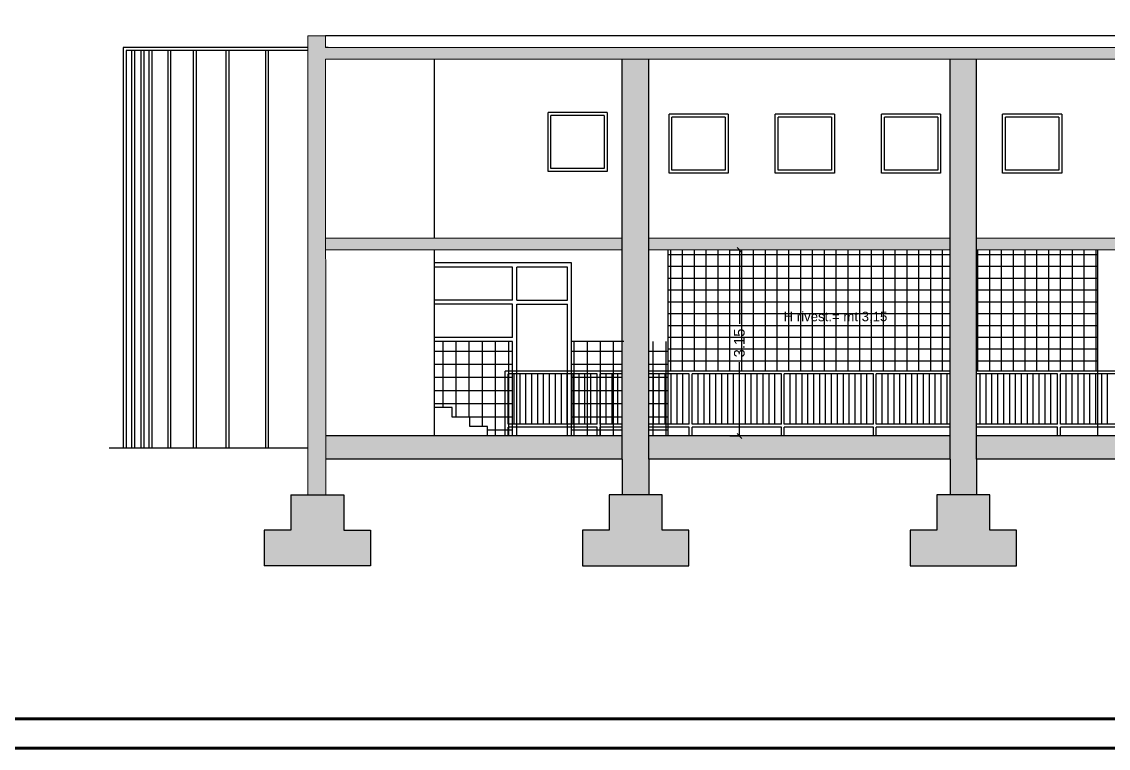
# Model space of a CAD drawing. Header units: millimetres. Extents: x 1769 to 2783, y -1222 to -971.
# Drawn here: x 2692.97 to 2711.38, y -1017.59 to -1005.28 of the extents above; entities that cross this region are included whole.
import ezdxf

# ---------------------------------------------------------------- set-up
doc = ezdxf.new("R2010")
doc.units = ezdxf.units.MM
for name, pattern in [('234A', [2, 1.5, -0.5]), ('ACAD_ISO10W100', [18, 12, -3, 0, -3]), ('CONTINUA', [0])]:
    doc.linetypes.add(name, pattern=pattern)
for name, color, linetype in [('ARREDI', 8, 'Continuous'), ('FINESTRE', 1, 'Continuous'), ('IMPIANTO SPORTIVO SC', 7, '234A'), ('LINEE SEZ', 7, 'ACAD_ISO10W100'), ('parapetto', 252, 'Continuous'), ('quote', 6, 'Continuous'), ('RETINI', 8, 'Continuous'), ('scritte', 240, 'Continuous')]:
    doc.layers.add(name, color=color, linetype=linetype)
doc.styles.add('ARIAL', font='arial.ttf')
doc.dimstyles.new('1a100', dxfattribs={"dimtxt": 0.18, "dimasz": 0.08, "dimexe": 0.01, "dimexo": 0.0625, "dimgap": 0.09, "dimtad": 0, "dimzin": 0, "dimdsep": 46, "dimtxsty": 'ARIAL', "dimblk": 'OBLIQUE', "dimcen": 0.08, "dimclrd": 1, "dimclre": 1, "dimadec": 0, "dimazin": 0, "dimtfac": 1, "dimtofl": 0, "dimtmove": 0, "dimatfit": 1, "dimfxl": 1, "dimtolj": 1, "dimtzin": 0, "dimarcsym": 0})
pattern_1 = [(0, (2610.09822, -1053.0856), (0, 0.22225), []), (90, (2610.09822, -1053.0856), (-0.22225, 1e-17), [])]

# ---------------------------------------------------------------- blocks, each defined once
blk = doc.blocks.new('_Oblique')
at = {"color": 0, "linetype": 'ByBlock', "lineweight": -2}
blk.add_line((-0.5, -0.5), (0.5, 0.5), dxfattribs=at)
blk = doc.blocks.new('*D58')
at = {"layer": 'Defpoints', "color": 0, "lineweight": 60, "ltscale": 0.2, "transparency": 16777216}
for p in [(2704.903, -1009.146), (2704.903, -1012.296), (2705.128, -1012.296)]:
    blk.add_point(p, dxfattribs=at)
at = {"layer": 'quote', "color": 1, "lineweight": -2, "ltscale": 0.2, "transparency": 16777216}
for p, q in [((2704.965, -1009.146), (2705.138, -1009.146)), ((2705.128, -1009.146), (2705.128, -1010.397)), ((2705.128, -1012.296), (2705.128, -1011.046)), ((2704.965, -1012.296), (2705.138, -1012.296))]:
    blk.add_line(p, q, dxfattribs=at)
at = {"layer": 'quote', "color": 1, "lineweight": -2, "ltscale": 0.2, "transparency": 16777216, "xscale": 0.08, "yscale": 0.08, "zscale": 0.08}
for p, rotation in [((2705.128, -1009.146), 90), ((2705.128, -1012.296), 270)]:
    blk.add_blockref('_Oblique', p, dxfattribs=dict(at, rotation=rotation))
at = {"layer": 'quote', "color": 0, "ltscale": 0.2, "transparency": 16777216, "insert": (2705.128, -1010.721), "char_height": 0.18, "attachment_point": 5, "rotation": 90, "style": 'ARIAL'}
blk.add_mtext('\\A1;3.15', dxfattribs=at)

msp = doc.modelspace()

# ---------------------------------------------------------------- hatches: boundary and pattern name
at = {"layer": 'ARREDI', "ltscale": 0.2}
h = msp.add_hatch(dxfattribs=at)
h.set_pattern_fill('ANSI37', color=254, scale=0.063, angle=45, style=0)
h.set_pattern_definition([(90, (2042.08472, -1080.231), (-0.200025, 4e-17), []), (180, (2042.08472, -1080.231), (-4e-17, -0.200025), [])])
h.paths.add_polyline_path([(2708.696, -1009.146), (2703.921, -1009.146), (2703.921, -1010.696), (2703.921, -1011.196), (2708.696, -1011.196)])
h.paths.add_polyline_path([(2711.198, -1009.146), (2709.146, -1009.146), (2709.146, -1011.196), (2711.198, -1011.196), (2711.198, -1010.696)])
h.paths.add_polyline_path([(2714.648, -1009.146), (2712.198, -1009.146), (2712.198, -1010.696), (2712.198, -1011.196), (2714.648, -1011.196), (2714.648, -1010.696), (2713.095, -1010.696), (2713.095, -1009.996), (2714.648, -1009.996)])
h.paths.add_polyline_path([(2717.392, -1009.146), (2715.098, -1009.146), (2715.098, -1009.996), (2716.495, -1009.996), (2716.495, -1010.696), (2715.098, -1010.696), (2715.098, -1011.196), (2717.392, -1011.196), (2717.392, -1010.696)])
h.paths.add_polyline_path([(2720.313, -1009.146), (2718.392, -1009.146), (2718.392, -1010.696), (2718.392, -1011.196), (2720.313, -1011.196)])
h.paths.add_polyline_path([(2725.651, -1009.146), (2720.763, -1009.146), (2720.763, -1011.196), (2725.651, -1011.196)])
at = {"layer": 'RETINI', "ltscale": 0.2}
for points in [[(2698.118, -1005.916), (2731.437, -1005.916), (2731.437, -1012.691), (2731.437, -1013.294), (2731.745, -1013.294), (2731.745, -1005.516), (2731.437, -1005.516), (2731.437, -1005.716), (2698.118, -1005.716), (2698.118, -1005.516), (2697.818, -1005.516), (2697.818, -1013.294), (2698.126, -1013.294), (2698.126, -1012.691)], [(2698.88, -1013.894), (2698.43, -1013.894), (2698.43, -1013.294), (2697.53, -1013.294), (2697.53, -1013.894), (2697.08, -1013.894), (2697.08, -1014.494), (2698.88, -1014.494)], [(2704.27, -1013.894), (2703.82, -1013.894), (2703.82, -1013.294), (2702.92, -1013.294), (2702.92, -1013.894), (2702.47, -1013.894), (2702.47, -1014.494), (2704.27, -1014.494)], [(2709.821, -1013.894), (2709.371, -1013.894), (2709.371, -1013.294), (2708.471, -1013.294), (2708.471, -1013.894), (2708.021, -1013.894), (2708.021, -1014.494), (2709.821, -1014.494)]]:
    msp.add_hatch(color=251, dxfattribs=at).paths.add_polyline_path(points)
for points in [[(2703.595, -1005.916), (2703.145, -1005.916), (2703.145, -1012.691), (2703.145, -1013.294), (2703.595, -1013.294), (2703.595, -1012.691)], [(2709.146, -1005.916), (2708.696, -1005.916), (2708.696, -1012.691), (2708.696, -1013.294), (2709.146, -1013.294), (2709.146, -1012.691)], [(2703.145, -1008.946), (2698.122, -1008.946), (2698.122, -1009.146), (2703.145, -1009.146)], [(2708.696, -1008.946), (2703.595, -1008.946), (2703.595, -1009.146), (2708.696, -1009.146)], [(2714.648, -1008.946), (2709.146, -1008.946), (2709.146, -1009.146), (2714.648, -1009.146)], [(2703.145, -1012.296), (2702.887, -1012.296), (2698.125, -1012.296), (2698.126, -1012.691), (2703.145, -1012.691)], [(2708.696, -1012.296), (2703.595, -1012.296), (2703.595, -1012.691), (2708.696, -1012.691)], [(2714.648, -1012.296), (2709.146, -1012.296), (2709.146, -1012.691), (2714.648, -1012.691)]]:
    msp.add_hatch(color=251, dxfattribs=at).paths.add_polyline_path(points, flags=17)
h = msp.add_hatch(dxfattribs=at)
h.set_pattern_fill('NET', color=254, scale=0.07, style=0)
h.set_pattern_definition(pattern_1)
h.paths.add_polyline_path([(2701.287, -1010.696), (2699.963, -1010.696), (2699.963, -1011.816), (2700.263, -1011.816), (2700.263, -1011.976), (2700.563, -1011.976), (2700.563, -1012.136), (2700.863, -1012.136), (2700.863, -1012.296), (2701.287, -1012.296)])
h = msp.add_hatch(dxfattribs=at)
h.set_pattern_fill('NET', color=254, scale=0.07, style=0)
h.set_pattern_definition(pattern_1)
h.paths.add_polyline_path([(2703.145, -1012.296), (2703.145, -1010.696), (2702.287, -1010.696), (2702.287, -1012.296)])
h.paths.add_polyline_path([(2703.595, -1010.696), (2703.595, -1012.296), (2703.921, -1012.296), (2703.921, -1010.696)])

# ---------------------------------------------------------------- linework, layer by layer
at = {"layer": 'FINESTRE', "color": 1, "linetype": 'ByBlock'}
for p, q in [((2731.437, -1005.516), (2698.118, -1005.516)), ((2697.818, -1005.716), (2694.691, -1005.716)), ((2694.691, -1005.716), (2694.691, -1012.496)), ((2694.741, -1005.766), (2694.741, -1012.496)), ((2697.818, -1005.766), (2694.741, -1005.766)), ((2694.833, -1005.766), (2694.833, -1012.496)), ((2694.883, -1005.766), (2694.883, -1012.496)), ((2694.991, -1005.766), (2694.991, -1012.496)), ((2695.041, -1005.766), (2695.041, -1012.496)), ((2695.125, -1005.766), (2695.125, -1012.496)), ((2695.175, -1005.766), (2695.175, -1012.496)), ((2695.446, -1005.766), (2695.446, -1012.496)), ((2695.496, -1005.766), (2695.496, -1012.496)), ((2695.879, -1005.766), (2695.879, -1012.496)), ((2695.929, -1005.766), (2695.929, -1012.496)), ((2696.432, -1005.766), (2696.432, -1012.496)), ((2696.482, -1005.766), (2696.482, -1012.496)), ((2697.1, -1005.766), (2697.1, -1012.496)), ((2697.15, -1005.766), (2697.15, -1012.496)), ((2699.963, -1008.946), (2699.963, -1005.916)), ((2701.887, -1007.816), (2701.887, -1006.816)), ((2702.887, -1006.816), (2701.887, -1006.816)), ((2702.837, -1006.866), (2701.937, -1006.866)), ((2701.937, -1007.766), (2701.937, -1006.866)), ((2702.837, -1006.866), (2702.837, -1007.766)), ((2702.887, -1006.816), (2702.887, -1007.816)), ((2703.937, -1007.846), (2703.937, -1006.846)), ((2704.937, -1006.846), (2703.937, -1006.846)), ((2704.887, -1006.896), (2703.987, -1006.896)), ((2703.987, -1007.796), (2703.987, -1006.896)), ((2704.887, -1006.896), (2704.887, -1007.796)), ((2704.937, -1006.846), (2704.937, -1007.846)), ((2705.737, -1007.846), (2705.737, -1006.846)), ((2706.737, -1006.846), (2705.737, -1006.846)), ((2706.687, -1006.896), (2705.787, -1006.896)), ((2705.787, -1007.796), (2705.787, -1006.896)), ((2706.687, -1006.896), (2706.687, -1007.796)), ((2706.737, -1006.846), (2706.737, -1007.846)), ((2707.537, -1007.846), (2707.537, -1006.846)), ((2708.537, -1006.846), (2707.537, -1006.846)), ((2708.487, -1006.896), (2707.587, -1006.896)), ((2707.587, -1007.796), (2707.587, -1006.896)), ((2708.487, -1006.896), (2708.487, -1007.796)), ((2708.537, -1006.846), (2708.537, -1007.846)), ((2709.587, -1007.846), (2709.587, -1006.846)), ((2710.587, -1006.846), (2709.587, -1006.846)), ((2710.537, -1006.896), (2709.637, -1006.896)), ((2709.637, -1007.796), (2709.637, -1006.896)), ((2710.537, -1006.896), (2710.537, -1007.796)), ((2710.587, -1006.846), (2710.587, -1007.846)), ((2702.887, -1007.816), (2701.887, -1007.816)), ((2702.837, -1007.766), (2701.937, -1007.766)), ((2704.937, -1007.846), (2703.937, -1007.846)), ((2704.887, -1007.796), (2703.987, -1007.796)), ((2706.737, -1007.846), (2705.737, -1007.846)), ((2706.687, -1007.796), (2705.787, -1007.796)), ((2708.537, -1007.846), (2707.537, -1007.846)), ((2708.487, -1007.796), (2707.587, -1007.796)), ((2710.587, -1007.846), (2709.587, -1007.846)), ((2710.537, -1007.796), (2709.637, -1007.796)), ((2699.963, -1012.296), (2699.963, -1009.146)), ((2703.921, -1010.696), (2703.921, -1009.146)), ((2711.198, -1009.996), (2711.198, -1009.146)), ((2711.198, -1010.696), (2711.198, -1009.146)), ((2702.287, -1009.366), (2699.963, -1009.366)), ((2702.287, -1009.366), (2699.963, -1009.366)), ((2702.287, -1012.296), (2702.287, -1009.366)), ((2701.287, -1009.436), (2699.963, -1009.436)), ((2701.287, -1009.436), (2699.963, -1009.436)), ((2701.287, -1009.996), (2701.287, -1009.436)), ((2701.287, -1009.996), (2701.287, -1009.436)), ((2701.357, -1009.996), (2701.357, -1009.436)), ((2702.217, -1009.436), (2701.357, -1009.436)), ((2701.357, -1009.996), (2701.357, -1009.436)), ((2702.217, -1009.436), (2701.357, -1009.436)), ((2702.217, -1009.996), (2702.217, -1009.436)), ((2702.217, -1009.996), (2702.217, -1009.436)), ((2701.287, -1009.996), (2699.963, -1009.996)), ((2701.287, -1009.996), (2699.963, -1009.996)), ((2701.287, -1009.996), (2699.963, -1009.996)), ((2701.287, -1009.996), (2699.963, -1009.996)), ((2701.287, -1009.996), (2699.963, -1009.996)), ((2701.287, -1010.066), (2699.963, -1010.066)), ((2701.287, -1010.626), (2701.287, -1010.066)), ((2701.357, -1009.996), (2702.217, -1009.996)), ((2701.357, -1009.996), (2702.217, -1009.996)), ((2701.357, -1009.996), (2702.217, -1009.996)), ((2701.357, -1010.066), (2702.217, -1010.066)), ((2701.357, -1012.296), (2701.357, -1010.066)), ((2702.217, -1012.296), (2702.217, -1010.066)), ((2701.287, -1010.626), (2699.963, -1010.626)), ((2701.287, -1010.696), (2699.963, -1010.696)), ((2701.287, -1012.296), (2701.287, -1010.696)), ((2703.921, -1012.296), (2703.921, -1010.696)), ((2711.198, -1012.296), (2711.198, -1010.696)), ((2711.198, -1012.296), (2711.198, -1010.696)), ((2700.263, -1011.816), (2699.963, -1011.816)), ((2700.263, -1011.816), (2699.963, -1011.816)), ((2700.263, -1011.976), (2700.263, -1011.816)), ((2700.263, -1011.976), (2700.263, -1011.816)), ((2700.563, -1011.976), (2700.263, -1011.976)), ((2700.563, -1011.976), (2700.263, -1011.976)), ((2700.563, -1012.136), (2700.563, -1011.976)), ((2700.563, -1012.136), (2700.563, -1011.976)), ((2700.863, -1012.136), (2700.563, -1012.136)), ((2700.863, -1012.136), (2700.563, -1012.136)), ((2700.863, -1012.296), (2700.863, -1012.136)), ((2700.863, -1012.296), (2700.863, -1012.136))]:
    msp.add_line(p, q, dxfattribs=at)
at = {"layer": 'IMPIANTO SPORTIVO SC', "color": 1, "linetype": 'ByBlock'}
msp.add_line((2698.165, -1005.716), (2698.118, -1005.716), dxfattribs=at)
at = {"layer": 'LINEE SEZ', "color": 3, "linetype": 'ByBlock', "lineweight": 0, "ltscale": 0.2}
for p, q in [((2697.818, -1012.496), (2697.818, -1005.516)), ((2697.818, -1005.516), (2698.118, -1005.516)), ((2697.818, -1013.294), (2697.818, -1005.516)), ((2698.118, -1005.716), (2698.118, -1005.516)), ((2698.118, -1005.716), (2731.437, -1005.716)), ((2698.126, -1012.691), (2698.118, -1005.916)), ((2698.118, -1005.916), (2731.437, -1005.916)), ((2698.118, -1008.946), (2703.145, -1008.946)), ((2703.595, -1008.946), (2708.696, -1008.946)), ((2709.146, -1008.946), (2714.648, -1008.946)), ((2698.118, -1009.146), (2703.145, -1009.146)), ((2703.595, -1009.146), (2708.696, -1009.146)), ((2709.146, -1009.146), (2714.648, -1009.146)), ((2703.145, -1012.296), (2702.887, -1012.296)), ((2702.887, -1012.296), (2702.887, -1012.296)), ((2702.887, -1012.296), (2703.145, -1012.296)), ((2698.126, -1013.294), (2698.126, -1012.691))]:
    msp.add_line(p, q, dxfattribs=at)
at = {"layer": 'LINEE SEZ', "color": 3, "linetype": 'ByBlock'}
for p, q in [((2703.145, -1012.691), (2703.145, -1005.916)), ((2703.595, -1012.691), (2703.595, -1005.916)), ((2708.696, -1012.691), (2708.696, -1005.916)), ((2709.146, -1012.691), (2709.146, -1005.916)), ((2703.145, -1012.296), (2698.125, -1012.296)), ((2708.696, -1012.296), (2703.595, -1012.296)), ((2714.648, -1012.296), (2709.146, -1012.296)), ((2694.453, -1012.496), (2697.818, -1012.496)), ((2703.145, -1012.691), (2698.126, -1012.691)), ((2702.229, -1012.691), (2698.887, -1012.691)), ((2703.145, -1012.691), (2703.145, -1013.294)), ((2708.696, -1012.691), (2703.595, -1012.691)), ((2703.595, -1012.691), (2703.595, -1013.294)), ((2708.696, -1012.691), (2708.696, -1013.294)), ((2714.648, -1012.691), (2709.146, -1012.691)), ((2709.146, -1012.691), (2709.146, -1013.294)), ((2697.53, -1013.294), (2698.43, -1013.294)), ((2697.53, -1013.294), (2697.53, -1013.894)), ((2698.43, -1013.294), (2698.43, -1013.894)), ((2703.82, -1013.294), (2702.92, -1013.294)), ((2702.92, -1013.294), (2702.92, -1013.894)), ((2703.82, -1013.894), (2703.82, -1013.294)), ((2709.371, -1013.294), (2708.471, -1013.294)), ((2708.471, -1013.294), (2708.471, -1013.894)), ((2709.371, -1013.894), (2709.371, -1013.294)), ((2697.53, -1013.894), (2697.08, -1013.894)), ((2697.08, -1013.894), (2697.08, -1014.494)), ((2698.43, -1013.894), (2698.88, -1013.894)), ((2698.88, -1013.894), (2698.88, -1014.494)), ((2702.92, -1013.894), (2702.47, -1013.894)), ((2702.47, -1013.894), (2702.47, -1014.494)), ((2704.27, -1013.894), (2703.82, -1013.894)), ((2704.27, -1014.494), (2704.27, -1013.894)), ((2708.471, -1013.894), (2708.021, -1013.894)), ((2708.021, -1013.894), (2708.021, -1014.494)), ((2709.821, -1013.894), (2709.371, -1013.894)), ((2709.821, -1014.494), (2709.821, -1013.894)), ((2698.88, -1014.494), (2697.08, -1014.494)), ((2702.47, -1014.494), (2704.27, -1014.494)), ((2708.021, -1014.494), (2709.821, -1014.494))]:
    msp.add_line(p, q, dxfattribs=at)
at = {"layer": 'parapetto', "color": 6, "linetype": 'ByBlock'}
for p, q in [((2703.145, -1011.196), (2701.163, -1011.196)), ((2701.163, -1012.296), (2701.163, -1011.196)), ((2708.696, -1011.196), (2703.595, -1011.196)), ((2714.648, -1011.196), (2709.146, -1011.196)), ((2702.722, -1011.246), (2701.213, -1011.246)), ((2701.213, -1012.096), (2701.213, -1011.246)), ((2701.313, -1012.096), (2701.313, -1011.246)), ((2701.413, -1012.096), (2701.413, -1011.246)), ((2701.513, -1012.096), (2701.513, -1011.246)), ((2701.613, -1012.096), (2701.613, -1011.246)), ((2701.713, -1012.096), (2701.713, -1011.246)), ((2701.813, -1012.096), (2701.813, -1011.246)), ((2701.913, -1012.096), (2701.913, -1011.246)), ((2702.013, -1012.096), (2702.013, -1011.246)), ((2702.113, -1012.096), (2702.113, -1011.246)), ((2702.213, -1012.096), (2702.213, -1011.246)), ((2702.313, -1012.096), (2702.313, -1011.246)), ((2702.413, -1012.096), (2702.413, -1011.246)), ((2702.513, -1012.096), (2702.513, -1011.246)), ((2702.613, -1012.096), (2702.613, -1011.246)), ((2702.722, -1012.096), (2702.722, -1011.246)), ((2703.145, -1011.246), (2702.772, -1011.246)), ((2702.772, -1012.096), (2702.772, -1011.246)), ((2702.872, -1012.096), (2702.872, -1011.246)), ((2702.972, -1012.096), (2702.972, -1011.246)), ((2703.072, -1012.096), (2703.072, -1011.246)), ((2704.28, -1011.246), (2703.595, -1011.246)), ((2703.672, -1012.096), (2703.672, -1011.246)), ((2703.772, -1012.096), (2703.772, -1011.246)), ((2703.872, -1012.096), (2703.872, -1011.246)), ((2703.972, -1012.096), (2703.972, -1011.246)), ((2704.072, -1012.096), (2704.072, -1011.246)), ((2704.172, -1012.096), (2704.172, -1011.246)), ((2704.28, -1012.096), (2704.28, -1011.246)), ((2705.839, -1011.246), (2704.33, -1011.246)), ((2704.33, -1012.096), (2704.33, -1011.246)), ((2704.43, -1012.096), (2704.43, -1011.246)), ((2704.53, -1012.096), (2704.53, -1011.246)), ((2704.63, -1012.096), (2704.63, -1011.246)), ((2704.73, -1012.096), (2704.73, -1011.246)), ((2704.83, -1012.096), (2704.83, -1011.246)), ((2704.93, -1012.096), (2704.93, -1011.246)), ((2705.03, -1012.096), (2705.03, -1011.246)), ((2705.13, -1012.096), (2705.13, -1011.246)), ((2705.23, -1012.096), (2705.23, -1011.246)), ((2705.33, -1012.096), (2705.33, -1011.246)), ((2705.43, -1012.096), (2705.43, -1011.246)), ((2705.53, -1012.096), (2705.53, -1011.246)), ((2705.63, -1012.096), (2705.63, -1011.246)), ((2705.73, -1012.096), (2705.73, -1011.246)), ((2705.839, -1012.096), (2705.839, -1011.246)), ((2707.397, -1011.246), (2705.889, -1011.246)), ((2705.889, -1012.096), (2705.889, -1011.246)), ((2705.989, -1012.096), (2705.989, -1011.246)), ((2706.089, -1012.096), (2706.089, -1011.246)), ((2706.189, -1012.096), (2706.189, -1011.246)), ((2706.289, -1012.096), (2706.289, -1011.246)), ((2706.389, -1012.096), (2706.389, -1011.246)), ((2706.489, -1012.096), (2706.489, -1011.246)), ((2706.589, -1012.096), (2706.589, -1011.246)), ((2706.689, -1012.096), (2706.689, -1011.246)), ((2706.789, -1012.096), (2706.789, -1011.246)), ((2706.889, -1012.096), (2706.889, -1011.246)), ((2706.989, -1012.096), (2706.989, -1011.246)), ((2707.089, -1012.096), (2707.089, -1011.246)), ((2707.189, -1012.096), (2707.189, -1011.246)), ((2707.289, -1012.096), (2707.289, -1011.246)), ((2707.397, -1012.096), (2707.397, -1011.246)), ((2708.696, -1011.246), (2707.447, -1011.246)), ((2707.447, -1012.096), (2707.447, -1011.246)), ((2707.547, -1012.096), (2707.547, -1011.246)), ((2707.647, -1012.096), (2707.647, -1011.246)), ((2707.747, -1012.096), (2707.747, -1011.246)), ((2707.847, -1012.096), (2707.847, -1011.246)), ((2707.947, -1012.096), (2707.947, -1011.246)), ((2708.047, -1012.096), (2708.047, -1011.246)), ((2708.147, -1012.096), (2708.147, -1011.246)), ((2708.247, -1012.096), (2708.247, -1011.246)), ((2708.347, -1012.096), (2708.347, -1011.246)), ((2708.447, -1012.096), (2708.447, -1011.246)), ((2708.547, -1012.096), (2708.547, -1011.246)), ((2708.647, -1012.096), (2708.647, -1011.246)), ((2710.515, -1011.246), (2709.146, -1011.246)), ((2709.206, -1012.096), (2709.206, -1011.246)), ((2709.306, -1012.096), (2709.306, -1011.246)), ((2709.406, -1012.096), (2709.406, -1011.246)), ((2709.506, -1012.096), (2709.506, -1011.246)), ((2709.606, -1012.096), (2709.606, -1011.246)), ((2709.706, -1012.096), (2709.706, -1011.246)), ((2709.806, -1012.096), (2709.806, -1011.246)), ((2709.906, -1012.096), (2709.906, -1011.246)), ((2710.006, -1012.096), (2710.006, -1011.246)), ((2710.106, -1012.096), (2710.106, -1011.246)), ((2710.206, -1012.096), (2710.206, -1011.246)), ((2710.306, -1012.096), (2710.306, -1011.246)), ((2710.406, -1012.096), (2710.406, -1011.246)), ((2710.515, -1012.096), (2710.515, -1011.246)), ((2712.073, -1011.246), (2710.565, -1011.246)), ((2710.565, -1012.096), (2710.565, -1011.246)), ((2710.665, -1012.096), (2710.665, -1011.246)), ((2710.765, -1012.096), (2710.765, -1011.246)), ((2710.865, -1012.096), (2710.865, -1011.246)), ((2710.965, -1012.096), (2710.965, -1011.246)), ((2711.065, -1012.096), (2711.065, -1011.246)), ((2711.165, -1012.096), (2711.165, -1011.246)), ((2711.265, -1012.096), (2711.265, -1011.246)), ((2711.365, -1012.096), (2711.365, -1011.246)), ((2702.722, -1012.096), (2701.213, -1012.096)), ((2703.145, -1012.096), (2702.772, -1012.096)), ((2704.28, -1012.096), (2703.595, -1012.096)), ((2705.839, -1012.096), (2704.33, -1012.096)), ((2707.397, -1012.096), (2705.889, -1012.096)), ((2708.696, -1012.096), (2707.447, -1012.096)), ((2710.515, -1012.096), (2709.146, -1012.096)), ((2712.073, -1012.096), (2710.565, -1012.096)), ((2702.722, -1012.146), (2701.213, -1012.146)), ((2701.213, -1012.296), (2701.213, -1012.146)), ((2702.722, -1012.296), (2702.722, -1012.146)), ((2703.145, -1012.146), (2702.772, -1012.146)), ((2702.772, -1012.296), (2702.772, -1012.146)), ((2704.28, -1012.146), (2703.595, -1012.146)), ((2704.28, -1012.296), (2704.28, -1012.146)), ((2705.839, -1012.146), (2704.33, -1012.146)), ((2704.33, -1012.296), (2704.33, -1012.146)), ((2705.839, -1012.296), (2705.839, -1012.146)), ((2707.397, -1012.146), (2705.889, -1012.146)), ((2705.889, -1012.296), (2705.889, -1012.146)), ((2707.397, -1012.296), (2707.397, -1012.146)), ((2708.696, -1012.146), (2707.447, -1012.146)), ((2707.447, -1012.296), (2707.447, -1012.146)), ((2710.515, -1012.146), (2709.146, -1012.146)), ((2710.515, -1012.296), (2710.515, -1012.146)), ((2712.073, -1012.146), (2710.565, -1012.146)), ((2710.565, -1012.296), (2710.565, -1012.146))]:
    msp.add_line(p, q, dxfattribs=at)
at = {"layer": 'quote', "lineweight": 60, "ltscale": 0.2}
msp.add_line((2607.114, -1017.085), (2782.413, -1017.085), dxfattribs=at)
for points in [[(2606.614, -970.741), (2782.913, -970.741), (2782.913, -1017.585), (2606.614, -1017.585)], [(2607.114, -971.241), (2782.413, -971.241), (2782.413, -1017.085), (2607.114, -1017.085)]]:
    msp.add_lwpolyline(points, close=True, dxfattribs=at)
at = {"layer": 'RETINI', "color": 254, "ltscale": 0.2}
msp.add_line((2703.171, -1010.696), (2702.287, -1010.696), dxfattribs=at)

# ---------------------------------------------------------------- texts
at = {"layer": 'scritte', "color": 6, "linetype": 'CONTINUA', "insert": (2705.877, -1010.192), "char_height": 0.16, "width": 2.09711, "attachment_point": 1, "style": 'ARIAL'}
msp.add_mtext('{\\fArial|b0|i0|c238|p34;H rivest.= mt }3,15', dxfattribs=at)

# ---------------------------------------------------------------- dimensions: what is measured, and where the dimension line sits
at = {"layer": 'quote', "ltscale": 0.2}
dim = msp.add_linear_dim(base=(2705.128, -1012.296), p1=(2704.903, -1009.146), p2=(2704.903, -1012.296), angle=90, dimstyle='1a100', dxfattribs=at)
dim.commit()
dim.dimension.update_dxf_attribs({"geometry": '*D58', "text_midpoint": (2705.128, -1010.721)})

doc.saveas('drawing.dxf')
